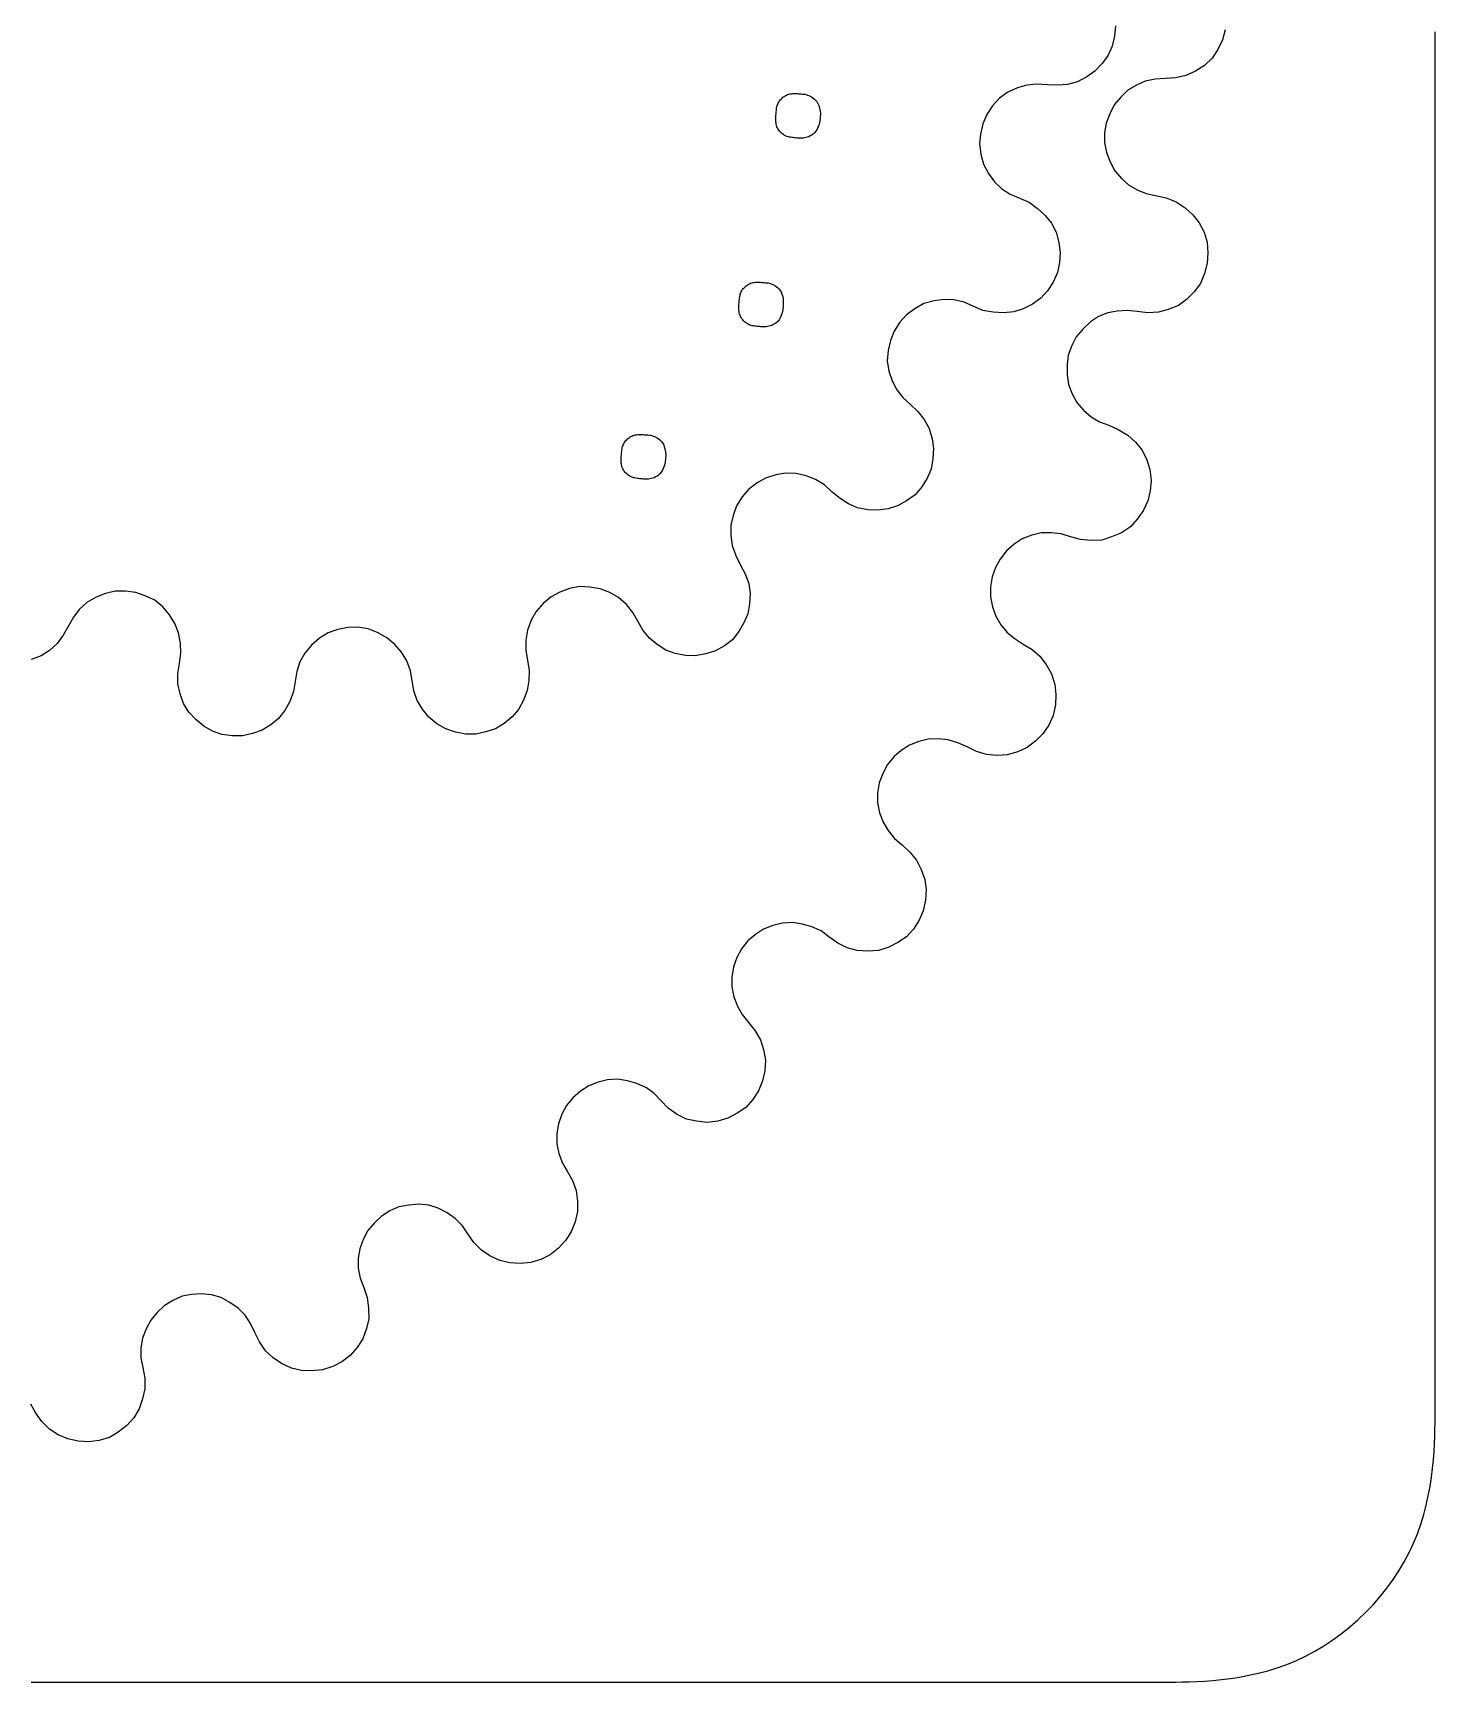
# Model space of a CAD drawing. Extents: x -11 to 213, y 11 to 234.
# Drawn here: x 117.9 to 212.8, y 10.6 to 122.2 of the extents above; entities that cross this region are included whole.
import ezdxf

# ---------------------------------------------------------------- set-up
doc = ezdxf.new("R2010")
doc.units = 0
doc.layers.get('0').update_dxf_attribs({"linetype": 'CONTINUOUS'})

msp = doc.modelspace()

# ---------------------------------------------------------------- linework, layer by layer
at = {"color": 7, "linetype": 'CONTINUOUS'}
for p, q in [((191.13, 122.01), (190.97, 121.34)), ((191.21, 122.71), (191.13, 122.01)), ((198.44, 121.75), (198.13, 121.11)), ((198.64, 122.43), (198.44, 121.75)), ((190.71, 120.72), (190.29, 120.16)), ((190.97, 121.34), (190.71, 120.72)), ((198.13, 121.11), (197.74, 120.51)), ((189.81, 119.63), (189.26, 119.26)), ((190.29, 120.16), (189.81, 119.63)), ((196.63, 119.63), (195.96, 119.35)), ((197.23, 120.03), (196.63, 119.63)), ((197.74, 120.51), (197.23, 120.03)), ((184.56, 118.5), (183.92, 118.21)), ((185.21, 118.7), (184.56, 118.5)), ((185.88, 118.76), (185.21, 118.7)), ((186.6, 118.71), (185.88, 118.76)), ((187.28, 118.68), (186.6, 118.71)), ((187.95, 118.74), (187.28, 118.68)), ((188.64, 118.92), (187.95, 118.74)), ((189.26, 119.26), (188.64, 118.92)), ((192.03, 118.36), (191.56, 117.87)), ((192.62, 118.68), (192.03, 118.36)), ((193.22, 118.96), (192.62, 118.68)), ((193.89, 119.09), (193.22, 118.96)), ((194.57, 119.13), (193.89, 119.09)), ((195.28, 119.18), (194.57, 119.13)), ((195.96, 119.35), (195.28, 119.18)), ((182.87, 117.28), (182.5, 116.7)), ((183.36, 117.81), (182.87, 117.28)), ((183.92, 118.21), (183.36, 117.81)), ((191.12, 117.35), (190.81, 116.75)), ((191.56, 117.87), (191.12, 117.35)), ((182.5, 116.7), (182.23, 116.08)), ((190.58, 116.11), (190.46, 115.48)), ((190.81, 116.75), (190.58, 116.11)), ((182.06, 115.38), (181.99, 114.71)), ((182.23, 116.08), (182.06, 115.38)), ((190.46, 115.48), (190.47, 114.8)), ((181.99, 114.71), (182.09, 114.02)), ((182.09, 114.02), (182.27, 113.34)), ((190.47, 114.8), (190.59, 114.13)), ((190.59, 114.13), (190.84, 113.49)), ((182.27, 113.34), (182.61, 112.72)), ((190.84, 113.49), (191.16, 112.9)), ((191.16, 112.9), (191.6, 112.38)), ((182.61, 112.72), (183.02, 112.15)), ((183.02, 112.15), (183.51, 111.68)), ((183.51, 111.68), (184.08, 111.31)), ((191.6, 112.38), (192.08, 111.95)), ((192.08, 111.95), (192.68, 111.6)), ((184.08, 111.31), (185.36, 110.76)), ((185.36, 110.76), (185.92, 110.35)), ((192.68, 111.6), (193.28, 111.36)), ((193.28, 111.36), (194.64, 111.06)), ((194.64, 111.06), (195.32, 110.79)), ((195.32, 110.79), (195.92, 110.39)), ((185.92, 110.35), (186.45, 109.86)), ((186.45, 109.86), (186.87, 109.34)), ((195.92, 110.39), (196.44, 109.92)), ((196.44, 109.92), (196.88, 109.37)), ((186.87, 109.34), (187.18, 108.73)), ((187.18, 108.73), (187.36, 108.05)), ((196.88, 109.37), (197.21, 108.73)), ((197.21, 108.73), (197.41, 108.06)), ((187.36, 108.05), (187.46, 107.36)), ((187.46, 107.36), (187.42, 106.68)), ((197.41, 108.06), (197.46, 107.34)), ((197.46, 107.34), (197.42, 106.63)), ((187.42, 106.68), (187.27, 106.01)), ((197.42, 106.63), (197.23, 105.95)), ((186.99, 105.35), (186.61, 104.77)), ((187.27, 106.01), (186.99, 105.35)), ((196.96, 105.27), (196.52, 104.71)), ((197.23, 105.95), (196.96, 105.27)), ((178.23, 103.9), (177.61, 103.56)), ((178.92, 104.09), (178.23, 103.9)), ((179.61, 104.18), (178.92, 104.09)), ((180.29, 104.15), (179.61, 104.18)), ((180.95, 103.99), (180.29, 104.15)), ((182.23, 103.44), (180.95, 103.99)), ((185.58, 103.87), (184.96, 103.54)), ((186.14, 104.28), (185.58, 103.87)), ((186.61, 104.77), (186.14, 104.28)), ((196.01, 104.19), (195.46, 103.78)), ((196.52, 104.71), (196.01, 104.19)), ((177.05, 103.15), (176.61, 102.65)), ((177.61, 103.56), (177.05, 103.15)), ((182.92, 103.33), (182.23, 103.44)), ((183.63, 103.28), (182.92, 103.33)), ((184.31, 103.34), (183.63, 103.28)), ((184.96, 103.54), (184.31, 103.34)), ((190.05, 103.02), (189.5, 102.66)), ((190.69, 103.27), (190.05, 103.02)), ((191.32, 103.39), (190.69, 103.27)), ((192, 103.44), (191.32, 103.39)), ((192.68, 103.36), (192, 103.44)), ((193.39, 103.29), (192.68, 103.36)), ((194.11, 103.33), (193.39, 103.29)), ((194.78, 103.5), (194.11, 103.33)), ((195.46, 103.78), (194.78, 103.5)), ((176.22, 102.04), (175.96, 101.41)), ((176.61, 102.65), (176.22, 102.04)), ((188.55, 101.66), (188.24, 101.06)), ((188.99, 102.18), (188.55, 101.66)), ((189.5, 102.66), (188.99, 102.18)), ((175.8, 100.74), (175.75, 100.03)), ((175.96, 101.41), (175.8, 100.74)), ((188.24, 101.06), (188.01, 100.42)), ((175.75, 100.03), (175.85, 99.34)), ((188.01, 100.42), (187.93, 99.78)), ((187.93, 99.78), (187.94, 99.1)), ((175.85, 99.34), (176.08, 98.68)), ((176.08, 98.68), (176.39, 98.07)), ((187.94, 99.1), (188.03, 98.43)), ((188.03, 98.43), (188.27, 97.79)), ((176.39, 98.07), (176.81, 97.54)), ((176.81, 97.54), (177.34, 97.06)), ((188.27, 97.79), (188.59, 97.2)), ((188.59, 97.2), (189.04, 96.69)), ((177.34, 97.06), (177.83, 96.59)), ((177.83, 96.59), (178.25, 96.06)), ((178.25, 96.06), (178.59, 95.44)), ((189.04, 96.69), (189.56, 96.25)), ((189.56, 96.25), (190.12, 95.9)), ((178.59, 95.44), (178.78, 94.75)), ((190.12, 95.9), (190.75, 95.67)), ((190.75, 95.67), (191.39, 95.39)), ((191.39, 95.39), (192.03, 95)), ((192.03, 95), (192.55, 94.53)), ((178.78, 94.75), (178.89, 94.1)), ((178.89, 94.1), (178.84, 93.39)), ((192.55, 94.53), (193, 93.98)), ((193, 93.98), (193.32, 93.34)), ((178.72, 92.7), (178.45, 92.08)), ((178.84, 93.39), (178.72, 92.7)), ((193.32, 93.34), (193.53, 92.67)), ((193.53, 92.67), (193.61, 91.95)), ((166.94, 91.77), (166.36, 91.33)), ((167.51, 92.09), (166.94, 91.77)), ((168.21, 92.31), (167.51, 92.09)), ((168.86, 92.42), (168.21, 92.31)), ((169.59, 92.41), (168.86, 92.42)), ((170.26, 92.25), (169.59, 92.41)), ((170.88, 91.99), (170.26, 92.25)), ((171.51, 91.63), (170.88, 91.99)), ((172, 91.16), (171.51, 91.63)), ((178.45, 92.08), (178.08, 91.51)), ((193.61, 91.95), (193.54, 91.24)), ((165.93, 90.82), (165.54, 90.21)), ((166.36, 91.33), (165.93, 90.82)), ((172.55, 90.71), (172, 91.16)), ((173.12, 90.34), (172.55, 90.71)), ((177.06, 90.55), (176.45, 90.21)), ((177.63, 90.96), (177.06, 90.55)), ((178.08, 91.51), (177.63, 90.96)), ((193.39, 90.56), (193.07, 89.88)), ((193.54, 91.24), (193.39, 90.56)), ((165.31, 89.57), (165.15, 88.9)), ((165.54, 90.21), (165.31, 89.57)), ((173.74, 90.07), (173.12, 90.34)), ((174.43, 89.95), (173.74, 90.07)), ((175.11, 89.92), (174.43, 89.95)), ((175.8, 90.02), (175.11, 89.92)), ((176.45, 90.21), (175.8, 90.02)), ((192.68, 89.32), (192.21, 88.8)), ((193.07, 89.88), (192.68, 89.32)), ((165.15, 88.9), (165.16, 88.21)), ((165.16, 88.21), (165.25, 87.52)), ((185.53, 88.22), (184.89, 87.98)), ((186.16, 88.39), (185.53, 88.22)), ((186.84, 88.39), (186.16, 88.39)), ((187.52, 88.32), (186.84, 88.39)), ((188.15, 88.12), (187.52, 88.32)), ((191.61, 88.39), (190.94, 88.11)), ((192.21, 88.8), (191.61, 88.39)), ((165.25, 87.52), (165.49, 86.85)), ((183.83, 87.17), (183.39, 86.61)), ((184.34, 87.61), (183.83, 87.17)), ((184.89, 87.98), (184.34, 87.61)), ((188.83, 87.93), (188.15, 88.12)), ((189.55, 87.86), (188.83, 87.93)), ((190.27, 87.9), (189.55, 87.86)), ((190.94, 88.11), (190.27, 87.9)), ((165.49, 86.85), (165.79, 86.25)), ((165.79, 86.25), (166.13, 85.62)), ((183.08, 86.05), (182.85, 85.41)), ((183.39, 86.61), (183.08, 86.05)), ((166.13, 85.62), (166.37, 84.96)), ((166.37, 84.96), (166.46, 84.27)), ((182.85, 85.41), (182.73, 84.74)), ((122.18, 84.04), (121.55, 83.67)), ((122.81, 84.29), (122.18, 84.04)), ((123.48, 84.44), (122.81, 84.29)), ((124.17, 84.45), (123.48, 84.44)), ((124.87, 84.36), (124.17, 84.45)), ((125.51, 84.13), (124.87, 84.36)), ((126.15, 83.82), (125.51, 84.13)), ((126.7, 83.37), (126.15, 83.82)), ((153, 84.06), (152.46, 83.6)), ((153.57, 84.38), (153, 84.06)), ((154.23, 84.61), (153.57, 84.38)), ((154.94, 84.75), (154.23, 84.61)), ((155.61, 84.71), (154.94, 84.75)), ((156.3, 84.59), (155.61, 84.71)), ((156.97, 84.35), (156.3, 84.59)), ((157.56, 84.01), (156.97, 84.35)), ((158.09, 83.53), (157.56, 84.01)), ((166.46, 84.27), (166.43, 83.59)), ((182.73, 84.74), (182.74, 84.06)), ((182.74, 84.06), (182.87, 83.38)), ((120.64, 82.67), (120.29, 82.04)), ((121.04, 83.19), (120.64, 82.67)), ((121.55, 83.67), (121.04, 83.19)), ((127.16, 82.83), (126.7, 83.37)), ((127.51, 82.24), (127.16, 82.83)), ((151.97, 83.07), (151.63, 82.48)), ((152.46, 83.6), (151.97, 83.07)), ((158.52, 83), (158.09, 83.53)), ((158.87, 82.41), (158.52, 83)), ((166.31, 82.91), (166.04, 82.29)), ((166.43, 83.59), (166.31, 82.91)), ((182.87, 83.38), (183.11, 82.75)), ((183.11, 82.75), (183.43, 82.16)), ((120.29, 82.04), (119.95, 81.45)), ((127.76, 81.61), (127.51, 82.24)), ((127.9, 80.91), (127.76, 81.61)), ((137.89, 81.61), (137.3, 81.25)), ((138.55, 81.84), (137.89, 81.61)), ((139.22, 81.99), (138.55, 81.84)), ((139.91, 82), (139.22, 81.99)), ((140.6, 81.88), (139.91, 82)), ((141.27, 81.63), (140.6, 81.88)), ((141.86, 81.29), (141.27, 81.63)), ((151.39, 81.81), (151.27, 81.12)), ((151.63, 82.48), (151.39, 81.81)), ((159.21, 81.79), (158.87, 82.41)), ((159.64, 81.26), (159.21, 81.79)), ((165.71, 81.7), (165.26, 81.15)), ((166.04, 82.29), (165.71, 81.7)), ((183.43, 82.16), (183.87, 81.64)), ((183.87, 81.64), (184.4, 81.21)), ((119.03, 80.42), (118.45, 80.06)), ((119.54, 80.89), (119.03, 80.42)), ((119.95, 81.45), (119.54, 80.89)), ((127.92, 80.25), (127.9, 80.91)), ((136.76, 80.79), (136.31, 80.25)), ((137.3, 81.25), (136.76, 80.79)), ((142.41, 80.84), (141.86, 81.29)), ((142.87, 80.3), (142.41, 80.84)), ((151.27, 81.12), (151.27, 80.43)), ((151.27, 80.43), (151.38, 79.77)), ((160.18, 80.82), (159.64, 81.26)), ((160.75, 80.44), (160.18, 80.82)), ((161.39, 80.21), (160.75, 80.44)), ((164.11, 80.39), (163.46, 80.19)), ((164.73, 80.73), (164.11, 80.39)), ((165.26, 81.15), (164.73, 80.73)), ((184.4, 81.21), (184.96, 80.86)), ((184.96, 80.86), (185.56, 80.5)), ((185.56, 80.5), (186.08, 80.03)), ((118.45, 80.06), (117.78, 79.82)), ((127.71, 78.86), (127.83, 79.55)), ((127.83, 79.55), (127.92, 80.25)), ((135.97, 79.66), (135.78, 79.01)), ((136.31, 80.25), (135.97, 79.66)), ((143.22, 79.72), (142.87, 80.3)), ((143.46, 79.05), (143.22, 79.72)), ((151.38, 79.77), (151.51, 79.07)), ((162.08, 80.09), (161.39, 80.21)), ((162.75, 80.06), (162.08, 80.09)), ((163.46, 80.19), (162.75, 80.06)), ((186.08, 80.03), (186.52, 79.48)), ((186.52, 79.48), (186.88, 78.84)), ((127.72, 78.17), (127.71, 78.86)), ((127.87, 77.5), (127.72, 78.17)), ((135.78, 79.01), (135.54, 77.64)), ((143.57, 78.4), (143.46, 79.05)), ((143.7, 77.69), (143.57, 78.4)), ((151.48, 78.39), (151.36, 77.71)), ((151.51, 79.07), (151.48, 78.39)), ((186.88, 78.84), (187.09, 78.13)), ((128.1, 76.84), (127.87, 77.5)), ((135.54, 77.64), (135.29, 76.96)), ((143.93, 77.03), (143.7, 77.69)), ((144.29, 76.45), (143.93, 77.03)), ((151.13, 77.07), (150.78, 76.44)), ((151.36, 77.71), (151.13, 77.07)), ((187.09, 78.13), (187.17, 77.45)), ((187.17, 77.45), (187.14, 76.74)), ((128.46, 76.25), (128.1, 76.84)), ((128.93, 75.75), (128.46, 76.25)), ((134.96, 76.37), (134.54, 75.81)), ((135.29, 76.96), (134.96, 76.37)), ((144.71, 75.92), (144.29, 76.45)), ((145.26, 75.47), (144.71, 75.92)), ((150.35, 75.93), (149.8, 75.48)), ((150.78, 76.44), (150.35, 75.93)), ((186.99, 76.02), (186.68, 75.38)), ((187.14, 76.74), (186.99, 76.02)), ((129.48, 75.3), (128.93, 75.75)), ((130.07, 74.96), (129.48, 75.3)), ((130.7, 74.73), (130.07, 74.96)), ((132.77, 74.8), (132.1, 74.65)), ((133.43, 75.03), (132.77, 74.8)), ((134.02, 75.39), (133.43, 75.03)), ((134.54, 75.81), (134.02, 75.39)), ((145.85, 75.13), (145.26, 75.47)), ((146.52, 74.89), (145.85, 75.13)), ((147.21, 74.77), (146.52, 74.89)), ((148.57, 74.92), (147.9, 74.77)), ((149.22, 75.12), (148.57, 74.92)), ((149.8, 75.48), (149.22, 75.12)), ((186.68, 75.38), (186.28, 74.78)), ((131.4, 74.65), (130.7, 74.73)), ((132.1, 74.65), (131.4, 74.65)), ((147.9, 74.77), (147.21, 74.77)), ((177.26, 74.02), (176.7, 73.66)), ((177.89, 74.27), (177.26, 74.02)), ((178.53, 74.43), (177.89, 74.27)), ((179.2, 74.44), (178.53, 74.43)), ((179.88, 74.37), (179.2, 74.44)), ((180.52, 74.17), (179.88, 74.37)), ((181.16, 73.9), (180.52, 74.17)), ((181.8, 73.59), (181.16, 73.9)), ((185.22, 73.86), (184.58, 73.57)), ((185.81, 74.3), (185.22, 73.86)), ((186.28, 74.78), (185.81, 74.3)), ((175.76, 72.7), (175.44, 72.1)), ((176.19, 73.22), (175.76, 72.7)), ((176.7, 73.66), (176.19, 73.22)), ((182.47, 73.39), (181.8, 73.59)), ((183.19, 73.32), (182.47, 73.39)), ((183.87, 73.37), (183.19, 73.32)), ((184.58, 73.57), (183.87, 73.37)), ((175.21, 71.46), (175.1, 70.78)), ((175.44, 72.1), (175.21, 71.46)), ((175.1, 70.78), (175.1, 70.11)), ((175.1, 70.11), (175.23, 69.43)), ((175.23, 69.43), (175.47, 68.8)), ((175.47, 68.8), (175.8, 68.24)), ((175.8, 68.24), (176.24, 67.69)), ((176.24, 67.69), (176.76, 67.26)), ((176.76, 67.26), (177.28, 66.78)), ((177.28, 66.78), (177.72, 66.23)), ((177.72, 66.23), (178.05, 65.6)), ((178.05, 65.6), (178.29, 64.92)), ((178.29, 64.92), (178.38, 64.25)), ((178.38, 64.25), (178.34, 63.53)), ((178.19, 62.81), (177.92, 62.17)), ((178.34, 63.53), (178.19, 62.81)), ((167.38, 61.57), (166.83, 61.2)), ((168.01, 61.81), (167.38, 61.57)), ((168.65, 61.97), (168.01, 61.81)), ((169.33, 62.02), (168.65, 61.97)), ((170, 61.91), (169.33, 62.02)), ((170.64, 61.71), (170, 61.91)), ((171.28, 61.44), (170.64, 61.71)), ((171.8, 61.05), (171.28, 61.44)), ((177.53, 61.57), (177.05, 61.05)), ((177.92, 62.17), (177.53, 61.57)), ((166.31, 60.76), (165.88, 60.24)), ((166.83, 61.2), (166.31, 60.76)), ((172.4, 60.61), (171.8, 61.05)), ((173.04, 60.3), (172.4, 60.61)), ((173.72, 60.11), (173.04, 60.3)), ((175.82, 60.33), (175.15, 60.12)), ((176.46, 60.65), (175.82, 60.33)), ((177.05, 61.05), (176.46, 60.65)), ((165.57, 59.64), (165.33, 59)), ((165.88, 60.24), (165.57, 59.64)), ((174.43, 60.07), (173.72, 60.11)), ((175.15, 60.12), (174.43, 60.07)), ((165.33, 59), (165.22, 58.32)), ((165.22, 58.32), (165.23, 57.65)), ((165.23, 57.65), (165.35, 56.97)), ((165.35, 56.97), (165.6, 56.34)), ((165.6, 56.34), (165.92, 55.78)), ((165.92, 55.78), (166.8, 54.68)), ((166.8, 54.68), (167.17, 54.08)), ((167.17, 54.08), (167.37, 53.41)), ((167.37, 53.41), (167.5, 52.69)), ((167.5, 52.69), (167.46, 51.98)), ((156.81, 51.37), (156.17, 51.2)), ((157.48, 51.41), (156.81, 51.37)), ((158.16, 51.3), (157.48, 51.41)), ((167.46, 51.98), (167.31, 51.3)), ((154.98, 50.6), (154.47, 50.15)), ((155.54, 50.96), (154.98, 50.6)), ((156.17, 51.2), (155.54, 50.96)), ((158.8, 51.11), (158.16, 51.3)), ((159.44, 50.83), (158.8, 51.11)), ((159.96, 50.44), (159.44, 50.83)), ((160.44, 49.93), (159.96, 50.44)), ((167.04, 50.62), (166.65, 50.02)), ((167.31, 51.3), (167.04, 50.62)), ((154.04, 49.63), (153.72, 49.03)), ((154.47, 50.15), (154.04, 49.63)), ((160.92, 49.45), (160.44, 49.93)), ((161.52, 49.02), (160.92, 49.45)), ((166.17, 49.5), (165.58, 49.1)), ((166.65, 50.02), (166.17, 49.5)), ((153.49, 48.39), (153.38, 47.72)), ((153.72, 49.03), (153.49, 48.39)), ((162.16, 48.71), (161.52, 49.02)), ((162.84, 48.56), (162.16, 48.71)), ((163.56, 48.48), (162.84, 48.56)), ((164.27, 48.57), (163.56, 48.48)), ((164.95, 48.77), (164.27, 48.57)), ((165.58, 49.1), (164.95, 48.77)), ((153.38, 47.72), (153.38, 47.04)), ((153.38, 47.04), (153.51, 46.37)), ((153.51, 46.37), (153.75, 45.73)), ((153.75, 45.73), (154.08, 45.18)), ((154.08, 45.18), (154.44, 44.54)), ((154.44, 44.54), (154.68, 43.87)), ((154.68, 43.87), (154.77, 43.15)), ((142.08, 42.49), (141.49, 42.12)), ((142.68, 42.77), (142.08, 42.49)), ((143.35, 42.89), (142.68, 42.77)), ((144.03, 42.94), (143.35, 42.89)), ((144.71, 42.87), (144.03, 42.94)), ((145.34, 42.67), (144.71, 42.87)), ((145.94, 42.36), (145.34, 42.67)), ((154.78, 42.44), (154.62, 41.76)), ((154.77, 43.15), (154.78, 42.44)), ((141.02, 41.68), (140.58, 41.16)), ((141.49, 42.12), (141.02, 41.68)), ((146.5, 41.97), (145.94, 42.36)), ((146.99, 41.49), (146.5, 41.97)), ((147.35, 40.94), (146.99, 41.49)), ((154.62, 41.76), (154.35, 41.08)), ((140.27, 40.56), (140.04, 39.92)), ((140.58, 41.16), (140.27, 40.56)), ((147.75, 40.35), (147.35, 40.94)), ((148.27, 39.83), (147.75, 40.35)), ((153.96, 40.48), (153.48, 39.96)), ((154.35, 41.08), (153.96, 40.48)), ((140.04, 39.92), (139.92, 39.28)), ((139.92, 39.28), (139.93, 38.61)), ((148.83, 39.44), (148.27, 39.83)), ((149.51, 39.13), (148.83, 39.44)), ((150.19, 38.98), (149.51, 39.13)), ((152.3, 39.19), (151.62, 38.99)), ((152.93, 39.52), (152.3, 39.19)), ((153.48, 39.96), (152.93, 39.52)), ((139.93, 38.61), (140.05, 37.93)), ((150.91, 38.94), (150.19, 38.98)), ((151.62, 38.99), (150.91, 38.94)), ((128.65, 36.84), (128.01, 36.71)), ((129.32, 36.88), (128.65, 36.84)), ((130, 36.81), (129.32, 36.88)), ((140.05, 37.93), (140.3, 37.3)), ((140.3, 37.3), (140.54, 36.62)), ((126.78, 36.07), (126.31, 35.62)), ((127.38, 36.43), (126.78, 36.07)), ((128.01, 36.71), (127.38, 36.43)), ((130.64, 36.62), (130, 36.81)), ((131.24, 36.3), (130.64, 36.62)), ((131.8, 35.91), (131.24, 36.3)), ((132.28, 35.44), (131.8, 35.91)), ((140.54, 36.62), (140.63, 35.91)), ((140.63, 35.91), (140.64, 35.19)), ((125.88, 35.1), (125.56, 34.5)), ((126.31, 35.62), (125.88, 35.1)), ((132.64, 34.88), (132.28, 35.44)), ((132.93, 34.25), (132.64, 34.88)), ((140.64, 35.19), (140.48, 34.52)), ((125.33, 33.87), (125.22, 33.23)), ((125.56, 34.5), (125.33, 33.87)), ((133.25, 33.62), (132.93, 34.25)), ((133.65, 33.02), (133.25, 33.62)), ((140.25, 33.84), (139.86, 33.24)), ((140.48, 34.52), (140.25, 33.84)), ((125.22, 33.23), (125.22, 32.55)), ((125.22, 32.55), (125.35, 31.88)), ((134.17, 32.55), (133.65, 33.02)), ((134.73, 32.16), (134.17, 32.55)), ((139.38, 32.71), (138.83, 32.27)), ((139.86, 33.24), (139.38, 32.71)), ((125.35, 31.88), (125.47, 31.16)), ((135.41, 31.84), (134.73, 32.16)), ((136.09, 31.69), (135.41, 31.84)), ((136.81, 31.66), (136.09, 31.69)), ((137.52, 31.74), (136.81, 31.66)), ((138.2, 31.95), (137.52, 31.74)), ((138.83, 32.27), (138.2, 31.95)), ((125.48, 30.45), (125.33, 29.77)), ((125.47, 31.16), (125.48, 30.45)), ((118.09, 28.79), (117.77, 29.42)), ((125.09, 29.09), (124.74, 28.49)), ((125.33, 29.77), (125.09, 29.09)), ((118.5, 28.24), (118.09, 28.79)), ((119.02, 27.72), (118.5, 28.24)), ((124.27, 27.97), (123.67, 27.52)), ((124.74, 28.49), (124.27, 27.97)), ((119.62, 27.33), (119.02, 27.72)), ((120.26, 27.06), (119.62, 27.33)), ((120.97, 26.9), (120.26, 27.06)), ((121.69, 26.87), (120.97, 26.9)), ((122.37, 26.96), (121.69, 26.87)), ((123.08, 27.16), (122.37, 26.96)), ((123.67, 27.52), (123.08, 27.16))]:
    msp.add_line(p, q, dxfattribs=at)
for points in [[(171.21, 116.5), (171.18, 116.26), (171.13, 116.05), (171.07, 115.87), (171, 115.71), (170.92, 115.58), (170.83, 115.47), (170.73, 115.38), (170.63, 115.31), (170.53, 115.25), (170.43, 115.2), (170.33, 115.17), (170.24, 115.14), (170.15, 115.12), (170.06, 115.11), (169.97, 115.1), (169.88, 115.1), (169.79, 115.1), (169.71, 115.11), (169.62, 115.11), (169.53, 115.12), (169.45, 115.13), (169.36, 115.14), (169.28, 115.15), (169.19, 115.16), (169.11, 115.18), (169.03, 115.2), (168.95, 115.22), (168.87, 115.26), (168.8, 115.29), (168.72, 115.34), (168.65, 115.39), (168.58, 115.45), (168.52, 115.51), (168.46, 115.58), (168.41, 115.65), (168.36, 115.72), (168.32, 115.8), (168.28, 115.88), (168.25, 115.96), (168.23, 116.04), (168.22, 116.13), (168.21, 116.21), (168.2, 116.29), (168.2, 116.38), (168.2, 116.46), (168.2, 116.55), (168.21, 116.64), (168.22, 116.72), (168.22, 116.81), (168.23, 116.89), (168.24, 116.98), (168.25, 117.06), (168.26, 117.15), (168.28, 117.23), (168.3, 117.31), (168.33, 117.39), (168.36, 117.47), (168.4, 117.54), (168.45, 117.62), (168.5, 117.69), (168.56, 117.75), (168.63, 117.82), (168.69, 117.87), (168.77, 117.93), (168.84, 117.97), (168.92, 118.01), (169, 118.05), (169.08, 118.08), (169.16, 118.1), (169.24, 118.11), (169.33, 118.12), (169.41, 118.12), (169.5, 118.12), (169.58, 118.12), (169.67, 118.12), (169.75, 118.11), (169.84, 118.11), (169.93, 118.1), (170.01, 118.09), (170.1, 118.08), (170.19, 118.07), (170.27, 118.05), (170.36, 118.02), (170.45, 117.99), (170.54, 117.95), (170.63, 117.9), (170.72, 117.84), (170.81, 117.77), (170.9, 117.68), (170.98, 117.58), (171.06, 117.45), (171.12, 117.31), (171.17, 117.15), (171.2, 116.96), (171.22, 116.75)], [(168.71, 103.73), (168.68, 103.49), (168.63, 103.28), (168.57, 103.1), (168.5, 102.94), (168.42, 102.81), (168.33, 102.7), (168.23, 102.61), (168.13, 102.54), (168.03, 102.48), (167.93, 102.43), (167.83, 102.4), (167.74, 102.37), (167.65, 102.35), (167.56, 102.34), (167.47, 102.33), (167.38, 102.33), (167.29, 102.33), (167.2, 102.34), (167.12, 102.35), (167.03, 102.35), (166.95, 102.36), (166.86, 102.37), (166.78, 102.38), (166.69, 102.39), (166.61, 102.41), (166.53, 102.43), (166.45, 102.45), (166.37, 102.49), (166.29, 102.53), (166.22, 102.57), (166.15, 102.62), (166.08, 102.68), (166.02, 102.74), (165.96, 102.81), (165.91, 102.88), (165.86, 102.96), (165.82, 103.03), (165.78, 103.11), (165.75, 103.19), (165.73, 103.27), (165.72, 103.36), (165.71, 103.44), (165.7, 103.52), (165.7, 103.61), (165.7, 103.69), (165.7, 103.78), (165.71, 103.87), (165.72, 103.95), (165.72, 104.04), (165.73, 104.12), (165.74, 104.21), (165.75, 104.29), (165.76, 104.38), (165.78, 104.46), (165.8, 104.54), (165.83, 104.62), (165.86, 104.7), (165.9, 104.77), (165.95, 104.85), (166, 104.92), (166.06, 104.98), (166.12, 105.05), (166.19, 105.1), (166.26, 105.16), (166.34, 105.2), (166.42, 105.25), (166.5, 105.28), (166.58, 105.31), (166.66, 105.33), (166.74, 105.34), (166.83, 105.35), (166.91, 105.35), (167, 105.36), (167.08, 105.35), (167.17, 105.35), (167.25, 105.34), (167.34, 105.34), (167.42, 105.33), (167.51, 105.32), (167.6, 105.31), (167.68, 105.3), (167.77, 105.28), (167.86, 105.25), (167.95, 105.22), (168.04, 105.18), (168.13, 105.13), (168.22, 105.07), (168.31, 105), (168.4, 104.91), (168.48, 104.81), (168.56, 104.69), (168.62, 104.54), (168.67, 104.38), (168.7, 104.19), (168.71, 103.98)], [(160.74, 93.42), (160.71, 93.18), (160.67, 92.97), (160.61, 92.79), (160.53, 92.63), (160.45, 92.5), (160.36, 92.39), (160.26, 92.3), (160.16, 92.23), (160.06, 92.17), (159.96, 92.12), (159.87, 92.09), (159.77, 92.06), (159.68, 92.04), (159.59, 92.03), (159.5, 92.02), (159.41, 92.02), (159.32, 92.03), (159.24, 92.03), (159.15, 92.04), (159.07, 92.04), (158.98, 92.05), (158.89, 92.06), (158.81, 92.07), (158.73, 92.08), (158.64, 92.1), (158.56, 92.12), (158.48, 92.15), (158.4, 92.18), (158.33, 92.22), (158.25, 92.26), (158.18, 92.31), (158.12, 92.37), (158.05, 92.43), (157.99, 92.5), (157.94, 92.57), (157.89, 92.65), (157.85, 92.72), (157.81, 92.8), (157.78, 92.88), (157.76, 92.97), (157.75, 93.05), (157.74, 93.13), (157.73, 93.22), (157.73, 93.3), (157.73, 93.39), (157.74, 93.47), (157.74, 93.56), (157.75, 93.64), (157.75, 93.73), (157.76, 93.81), (157.77, 93.9), (157.78, 93.98), (157.8, 94.07), (157.81, 94.15), (157.83, 94.23), (157.86, 94.31), (157.9, 94.39), (157.93, 94.46), (157.98, 94.54), (158.03, 94.61), (158.09, 94.67), (158.16, 94.74), (158.23, 94.8), (158.3, 94.85), (158.37, 94.9), (158.45, 94.94), (158.53, 94.97), (158.61, 95), (158.69, 95.02), (158.77, 95.03), (158.86, 95.04), (158.94, 95.05), (159.03, 95.05), (159.11, 95.04), (159.2, 95.04), (159.28, 95.03), (159.37, 95.03), (159.46, 95.02), (159.54, 95.01), (159.63, 95), (159.72, 94.99), (159.8, 94.97), (159.89, 94.94), (159.98, 94.91), (160.07, 94.87), (160.16, 94.82), (160.25, 94.76), (160.34, 94.69), (160.43, 94.6), (160.51, 94.5), (160.59, 94.38), (160.65, 94.23), (160.7, 94.07), (160.73, 93.88), (160.75, 93.67)]]:
    msp.add_lwpolyline(points, close=True, dxfattribs=at)
msp.add_lwpolyline([(192.84, 10.6), (193.4, 10.6), (193.84, 10.6), (194.2, 10.6), (194.53, 10.6), (194.89, 10.6), (195.29, 10.6), (195.72, 10.61), (196.2, 10.62), (196.7, 10.64), (197.24, 10.67), (197.8, 10.71), (198.38, 10.77), (198.98, 10.84), (199.6, 10.94), (200.23, 11.06), (200.87, 11.2), (201.51, 11.37), (202.16, 11.56), (202.81, 11.79), (203.45, 12.05), (204.08, 12.35), (204.7, 12.68), (205.31, 13.05), (205.91, 13.45), (206.49, 13.87), (207.06, 14.33), (207.61, 14.81), (208.13, 15.31), (208.64, 15.83), (209.12, 16.38), (209.57, 16.95), (210, 17.53), (210.39, 18.13), (210.76, 18.74), (211.09, 19.36), (211.39, 19.99), (211.65, 20.64), (211.88, 21.28), (212.08, 21.93), (212.24, 22.57), (212.38, 23.21), (212.5, 23.84), (212.6, 24.46), (212.67, 25.06), (212.73, 25.64), (212.77, 26.2), (212.8, 26.74), (212.82, 27.24), (212.83, 27.72), (212.84, 28.15), (212.84, 28.55), (212.84, 28.91), (212.84, 29.24), (212.84, 29.6), (212.84, 30.04), (212.84, 30.6)], dxfattribs=at)
for points in [[(212.84, 30.6, 0), (212.84, 31.31, 0), (212.84, 32.22, 0), (212.84, 33.38, 0), (212.84, 34.83, 0), (212.84, 36.63, 0), (212.84, 38.8, 0), (212.84, 41.41, 0), (212.84, 44.48, 0), (212.84, 48.06, 0), (212.84, 52.21, 0), (212.84, 56.95, 0), (212.84, 62.34, 0), (212.84, 68.38, 0), (212.84, 75.01, 0), (212.84, 82.13, 0), (212.84, 89.67, 0), (212.84, 97.53, 0), (212.84, 105.65, 0), (212.84, 113.93, 0), (212.84, 122.3, 0)], [(117.79, 10.6, 0), (125.91, 10.6, 0), (133.78, 10.6, 0), (141.31, 10.6, 0), (148.43, 10.6, 0), (155.06, 10.6, 0), (161.1, 10.6, 0), (166.49, 10.6, 0), (171.24, 10.6, 0), (175.38, 10.6, 0), (178.96, 10.6, 0), (182.04, 10.6, 0), (184.64, 10.6, 0), (186.81, 10.6, 0), (188.61, 10.6, 0), (190.06, 10.6, 0), (191.22, 10.6, 0), (192.13, 10.6, 0), (192.84, 10.6, 0)]]:
    msp.add_polyline3d(points, dxfattribs=at)

doc.saveas('drawing.dxf')
